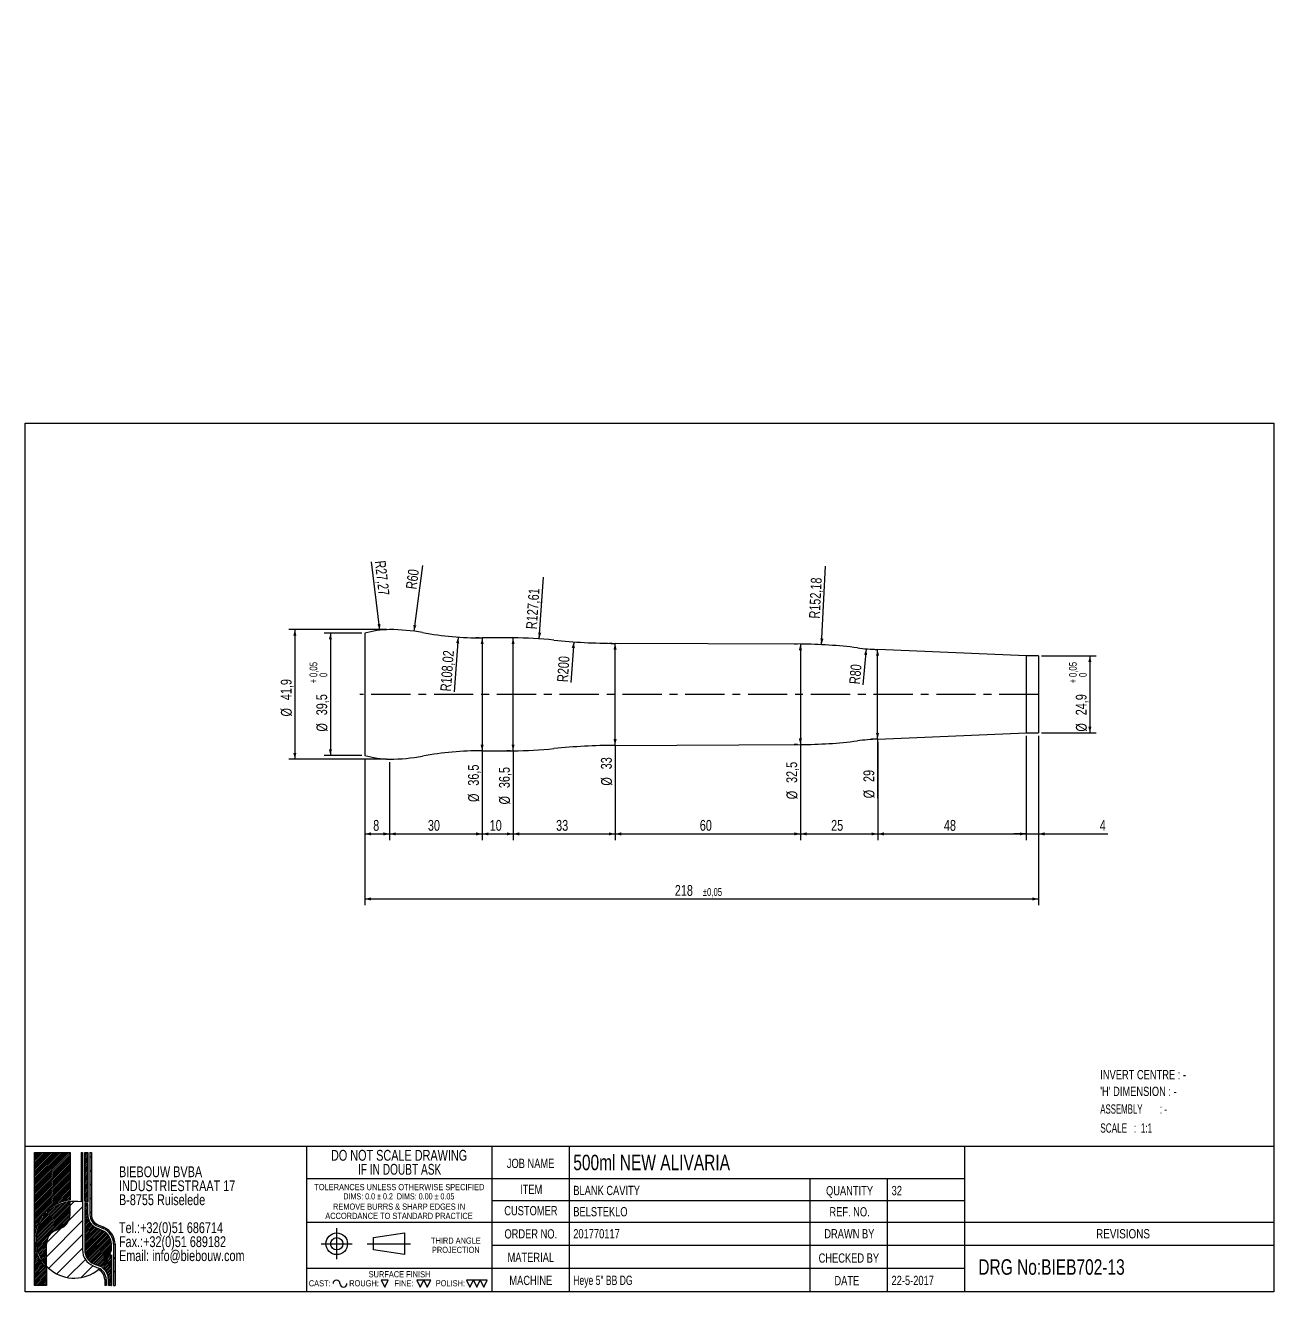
# Model space of a CAD drawing. Header units: millimetres. Extents: x 8 to 412, y 8 to 418.
import ezdxf

# ---------------------------------------------------------------- set-up
doc = ezdxf.new("R2010")
doc.units = ezdxf.units.MM
doc.linetypes.add('CENTERX2', pattern=[20.319999999999997, 12.7, -2.54, 2.54, -2.54])
for name, color, linetype in [('CENTERLINE', 4, 'CENTERX2'), ('DIMENSIONS', 2, 'Continuous'), ('HATCH', 3, 'Continuous'), ('TEXT', 2, 'Continuous')]:
    doc.layers.add(name, color=color, linetype=linetype)
doc.layers.add('OUTLINE', color=7, linetype='Continuous', lineweight=25)
doc.styles.add('SLDTEXTSTYLE0', font='TXT', dxfattribs={"width": 0.75})
doc.styles.add('SLDTEXTSTYLE1', font='TXT', dxfattribs={"width": 0.6911764705882353})
doc.styles.add('SLDTEXTSTYLE2', font='TXT', dxfattribs={"width": 0.7})
doc.styles.add('SLDTEXTSTYLE3', font='TXT', dxfattribs={"width": 0.7978723404255319})
doc.styles.add('SLDTEXTSTYLE4', font='TXT', dxfattribs={"width": 0.6923076923076923})
doc.styles.add('SLDTEXTSTYLE5', font='TXT', dxfattribs={"width": 0.6607142857142857})
doc.styles.add('SLDTEXTSTYLE6', font='TXT', dxfattribs={"width": 0.631578947368421})
doc.dimstyles.new('SLDDIMSTYLE0', dxfattribs={"dimtxt": 3.5, "dimasz": 2, "dimexe": 0, "dimexo": 0.0625, "dimgap": 0.875, "dimtad": 1, "dimrnd": 1e-09, "dimzin": 12, "dimdsep": 46, "dimtxsty": 'SLDTEXTSTYLE0', "dimsah": 1, "dimcen": 0.09, "dimadec": 0, "dimazin": 3, "dimtol": 1, "dimtp": 0.05, "dimtfac": 1, "dimtofl": 0, "dimtmove": 0, "dimatfit": 3, "dimfxl": 0, "dimfrac": 2, "dimtolj": 1, "dimarcsym": 0})
doc.dimstyles.new('SLDDIMSTYLE1', dxfattribs={"dimtxt": 3.5, "dimasz": 2, "dimexe": 0, "dimexo": 0.0625, "dimgap": 0.875, "dimtad": 1, "dimrnd": 1e-09, "dimzin": 12, "dimdsep": 46, "dimtxsty": 'SLDTEXTSTYLE0', "dimsah": 1, "dimcen": 0, "dimadec": 0, "dimazin": 3, "dimtfac": 1, "dimtofl": 0, "dimtmove": 0, "dimatfit": 3, "dimfxl": 0, "dimfrac": 2, "dimtolj": 1, "dimtzin": 12, "dimarcsym": 0})
doc.dimstyles.new('SLDDIMSTYLE2', dxfattribs={"dimtxt": 3.5, "dimasz": 2, "dimexe": 0, "dimexo": 0.0625, "dimgap": 0.875, "dimtad": 1, "dimrnd": 1e-09, "dimzin": 12, "dimdsep": 46, "dimtxsty": 'SLDTEXTSTYLE0', "dimsah": 1, "dimcen": 0.09, "dimadec": 0, "dimazin": 3, "dimtfac": 1, "dimtofl": 0, "dimtmove": 0, "dimatfit": 3, "dimfxl": 0, "dimfrac": 2, "dimtolj": 1, "dimtzin": 12, "dimarcsym": 0})
doc.dimstyles.new('SLDDIMSTYLE3', dxfattribs={"dimtxt": 3.5, "dimasz": 2, "dimexe": 0, "dimexo": 0.0625, "dimgap": 0.875, "dimtad": 1, "dimrnd": 1e-09, "dimzin": 12, "dimdsep": 46, "dimtxsty": 'SLDTEXTSTYLE0', "dimsah": 1, "dimcen": 0.09, "dimadec": 0, "dimazin": 3, "dimtfac": 1, "dimtmove": 0, "dimatfit": 0, "dimfxl": 0, "dimfrac": 2, "dimtolj": 1, "dimtzin": 12, "dimarcsym": 0})
doc.dimstyles.new('SLDDIMSTYLE4', dxfattribs={"dimtxt": 3.5, "dimasz": 2, "dimexe": 0, "dimexo": 0.0625, "dimgap": 0.875, "dimtad": 1, "dimrnd": 1e-09, "dimzin": 12, "dimdsep": 46, "dimtxsty": 'SLDTEXTSTYLE0', "dimsah": 1, "dimcen": 0.09, "dimadec": 0, "dimazin": 3, "dimtol": 1, "dimtp": 0.05, "dimtm": 0.05, "dimtfac": 1, "dimtofl": 0, "dimtmove": 0, "dimatfit": 3, "dimfxl": 0, "dimfrac": 2, "dimtolj": 1, "dimarcsym": 0})
doc.dimstyles.new('SLDDIMSTYLE5', dxfattribs={"dimtxt": 3.5, "dimasz": 2, "dimexe": 0, "dimexo": 0.0625, "dimgap": 0.875, "dimtad": 1, "dimrnd": 1e-09, "dimzin": 12, "dimdsep": 46, "dimtxsty": 'SLDTEXTSTYLE0', "dimsah": 1, "dimcen": 0, "dimadec": 0, "dimazin": 3, "dimtfac": 1, "dimtofl": 0, "dimtmove": 0, "dimatfit": 3, "dimfxl": 0, "dimfrac": 2, "dimtolj": 1, "dimtzin": 12, "dimarcsym": 0})
pattern_1 = [(45, (0, 0), (-0.280633003783411, 0.2806330037834111), [])]
pattern_2 = [(45.0000000000001, (0, 0), (-2.245064030267292, 2.245064030267284), [])]

# ---------------------------------------------------------------- blocks, each defined once
blk = doc.blocks.new('SW_NOTE_0')
at = {"layer": 'TEXT', "color": 0, "char_height": 3.5, "attachment_point": 1, "style": 'SLDTEXTSTYLE0'}
for s, insert in [('BIEBOUW BVBA', (0, 4.497652582159624)), ('INDUSTRIESTRAAT 17', (0, -0.02804194829763434)), ('B-8755 Ruiselede', (0, -4.553736478754892)), ('Tel.:+32(0)51 686714', (0, -13.60512553966941)), ('Fax.:+32(0)51 689182', (0, -18.13082007012667)), ('Email: info@biebouw.com', (0, -22.65651460058393))]:
    blk.add_mtext(s, dxfattribs=dict(at, insert=insert))
blk = doc.blocks.new('SW_NOTE_1')
at = {"layer": 'TEXT', "color": 0, "char_height": 2, "attachment_point": 2, "style": 'SLDTEXTSTYLE0'}
for s, insert in [('THIRD ANGLE', (8.34375000000001, 2.5700871898055)), ('PROJECTION', (8.329166397452347, -0.4299128362715322))]:
    blk.add_mtext(s, dxfattribs=dict(at, insert=insert))
blk = doc.blocks.new('SW_NOTE_2')
at = {"layer": 'TEXT', "color": 0, "char_height": 2, "attachment_point": 2, "style": 'SLDTEXTSTYLE0'}
for s, insert in [('REMOVE BURRS & SHARP EDGES IN', (21.78125, 2.570087189805503)), ('ACCORDANCE TO STANDARD PRACTICE', (21.7472258657217, -0.4299128362715288))]:
    blk.add_mtext(s, dxfattribs=dict(at, insert=insert))
blk = doc.blocks.new('SW_NOTE_3')
at = {"layer": 'TEXT', "color": 0, "char_height": 2, "attachment_point": 2}
for s, insert, style in [('TOLERANCES UNLESS OTHERWISE SPECIFIED', (27.09375, 2.570087189805503), 'SLDTEXTSTYLE0'), ('DIMS: 0.0 ± 0.2  DIMS: 0.00 ± 0.05', (26.93194648623468, -0.4299128362715288), 'SLDTEXTSTYLE1')]:
    blk.add_mtext(s, dxfattribs=dict(at, insert=insert, style=style))
blk = doc.blocks.new('SW_NOTE_4')
at = {"layer": 'TEXT', "color": 0, "char_height": 3.5, "attachment_point": 2}
for s, insert, style in [('DO NOT SCALE DRAWING', (28.71093750000001, 4.497652582159624), 'SLDTEXTSTYLE0'), ('IF IN DOUBT ASK', (28.89079850912093, -0.02804194829763434), 'SLDTEXTSTYLE2')]:
    blk.add_mtext(s, dxfattribs=dict(at, insert=insert, style=style))
blk = doc.blocks.new('_D')
at = {"layer": 'DIMENSIONS'}
for p, q in [((116.8672659694946, 221.0452952877427), (104.7406205000144, 221.0452952877427)), ((106.7406205000144, 221.0452952877427), (106.7406205000143, 181.5452952877427)), ((116.8672659694945, 181.5452952877427), (104.7406205000143, 181.5452952877427))]:
    blk.add_line(p, q, dxfattribs=at)
for points in [[(106.7406205000144, 221.0452952877427), (106.2406205000144, 219.0452952877427), (107.2406205000144, 219.0452952877427)], [(106.7406205000143, 181.5452952877427), (107.2406205000143, 183.5452952877427), (106.2406205000143, 183.5452952877427)]]:
    blk.add_solid(points, dxfattribs=at)
at = {"layer": 'DIMENSIONS', "attachment_point": 1, "rotation": 90.0000000000002, "style": 'SLDTEXTSTYLE0'}
for s, insert, char_height in [('0,05', (99.99225678403988, 206.8845140979434), 2.5), ('+', (99.99225678403988, 204.8636800841237), 2.5), ('0', (103.2248956013204, 206.8845140979434), 2.5), ('39,5', (102.1754112341526, 194.5192353100324), 3.5), ('%%c', (102.2288834108124, 189.2407979116583), 3.5)]:
    blk.add_mtext(s, dxfattribs=dict(at, insert=insert, char_height=char_height))
blk = doc.blocks.new('_D_1')
at = {"layer": 'DIMENSIONS'}
blk.add_line((122.6862029349653, 222.0591003503769), (120.0817185759343, 244.2311429312882), dxfattribs=at)
blk.add_solid([(122.6862029349653, 222.0591003503769), (122.9494587954393, 224.1037754717412), (121.9562874606239, 223.9871105682743)], dxfattribs=at)
at = {"layer": 'DIMENSIONS', "insert": (124.5567554303285, 244.7568122939923), "char_height": 3.5, "attachment_point": 1, "rotation": 276.6996634592391, "style": 'SLDTEXTSTYLE0'}
blk.add_mtext('R27,27', dxfattribs=at)
blk = doc.blocks.new('_D_2')
at = {"layer": 'DIMENSIONS'}
blk.add_line((133.8067467644671, 221.7176808520217), (136.6407984217996, 242.9467532846525), dxfattribs=at)
blk.add_solid([(133.8067467644671, 221.7176808520217), (134.5669993373352, 223.6339313642062), (133.5757929112639, 223.7662560441225)], dxfattribs=at)
at = {"layer": 'DIMENSIONS', "insert": (131.1110804396844, 235.6076843153356), "char_height": 3.5, "attachment_point": 1, "rotation": 82.3960525969595, "style": 'SLDTEXTSTYLE0'}
blk.add_mtext('R60', dxfattribs=at)
blk = doc.blocks.new('_D_3')
at = {"layer": 'DIMENSIONS'}
blk.add_line((148.0602076935625, 219.8277978333934), (146.7745726904983, 202.0865683555981), dxfattribs=at)
blk.add_solid([(148.0602076935625, 219.8277978333934), (147.4169625281957, 217.8691667662365), (148.4143471674891, 217.7968903433764)], dxfattribs=at)
at = {"layer": 'DIMENSIONS', "insert": (142.2754122833404, 202.4126042772394), "char_height": 3.5, "attachment_point": 1, "rotation": 85.85525204443185, "style": 'SLDTEXTSTYLE0'}
blk.add_mtext('R108,02', dxfattribs=at)
blk = doc.blocks.new('_D_4')
at = {"layer": 'DIMENSIONS'}
for p, q in [((124.8672659694946, 222.2452952877427), (93.23180538887463, 222.2452952877428)), ((95.23180538887463, 222.2452952877428), (95.23180538887443, 180.3452952877428)), ((124.8672659694944, 180.3452952877426), (93.23180538887443, 180.3452952877428))]:
    blk.add_line(p, q, dxfattribs=at)
for points in [[(95.23180538887463, 222.2452952877428), (94.73180538887462, 220.2452952877428), (95.73180538887462, 220.2452952877428)], [(95.23180538887443, 180.3452952877428), (95.73180538887445, 182.3452952877428), (94.73180538887445, 182.3452952877428)]]:
    blk.add_solid(points, dxfattribs=at)
at = {"layer": 'DIMENSIONS', "char_height": 3.5, "attachment_point": 1, "rotation": 90.00000000000016, "style": 'SLDTEXTSTYLE0'}
for s, insert in [('41,9', (90.66659612301278, 199.4088189908113)), ('%%c', (90.72006829967265, 194.1303815924372))]:
    blk.add_mtext(s, dxfattribs=dict(at, insert=insert))
blk = doc.blocks.new('_D_5')
at = {"layer": 'DIMENSIONS'}
for p, q in [((336.8672659694946, 213.745295287742), (354.5192482081842, 213.7452952877419)), ((352.5192482081842, 213.7452952877419), (352.5192482081841, 188.8452952877419)), ((336.8672659694944, 188.845295287742), (354.5192482081841, 188.8452952877419))]:
    blk.add_line(p, q, dxfattribs=at)
for points in [[(352.5192482081842, 213.7452952877419), (352.0192482081842, 211.7452952877419), (353.0192482081842, 211.7452952877419)], [(352.5192482081841, 188.8452952877419), (353.0192482081841, 190.8452952877419), (352.0192482081841, 190.8452952877419)]]:
    blk.add_solid(points, dxfattribs=at)
at = {"layer": 'DIMENSIONS', "attachment_point": 1, "rotation": 90.0000000000002, "style": 'SLDTEXTSTYLE0'}
for s, insert, char_height in [('0,05', (345.7708844922097, 206.8845140979425), 2.5), ('+', (345.7708844922097, 204.8636800841228), 2.5), ('0', (349.0035233094903, 206.8845140979425), 2.5), ('24,9', (347.9540389423225, 194.5192353100315), 3.5), ('%%c', (348.0075111189823, 189.2407979116575), 3.5)]:
    blk.add_mtext(s, dxfattribs=dict(at, insert=insert, char_height=char_height))
blk = doc.blocks.new('_D_6')
at = {"layer": 'DIMENSIONS'}
blk.add_line((265.7043108691407, 217.3631167076438), (266.9513292417808, 242.7338273681722), dxfattribs=at)
blk.add_solid([(265.7043108691407, 217.3631167076438), (266.3018932319634, 219.3361588561148), (265.3030990017626, 219.385251479976)], dxfattribs=at)
at = {"layer": 'DIMENSIONS', "insert": (261.6080025958869, 225.9182290747738), "char_height": 3.5, "attachment_point": 1, "rotation": 87.18606877216251, "style": 'SLDTEXTSTYLE0'}
blk.add_mtext('R152,18', dxfattribs=at)
blk = doc.blocks.new('_D_7')
at = {"layer": 'DIMENSIONS'}
for p, q in [((117.8672659694945, 180.5452952877427), (117.8672659694944, 154.133733561574)), ((125.8672659694944, 179.3452952877426), (125.8672659694944, 154.133733561574)), ((117.8672659694944, 156.133733561574), (125.8672659694944, 156.133733561574))]:
    blk.add_line(p, q, dxfattribs=at)
for points in [[(117.8672659694944, 156.133733561574), (119.8672659694944, 155.633733561574), (119.8672659694944, 156.633733561574)], [(125.8672659694944, 156.133733561574), (123.8672659694944, 156.633733561574), (123.8672659694944, 155.633733561574)]]:
    blk.add_solid(points, dxfattribs=at)
at = {"layer": 'DIMENSIONS', "insert": (120.5742103727346, 160.6454704761529), "char_height": 3.5, "attachment_point": 1, "style": 'SLDTEXTSTYLE0'}
blk.add_mtext('8', dxfattribs=at)
blk = doc.blocks.new('_D_8')
at = {"layer": 'DIMENSIONS'}
for p, q in [((198.8672659694944, 183.7952952877424), (198.8672659694944, 154.1337335615757)), ((258.8672659694944, 184.0452952877422), (258.8672659694944, 154.1337335615757)), ((198.8672659694944, 156.1337335615757), (258.8672659694944, 156.1337335615757))]:
    blk.add_line(p, q, dxfattribs=at)
for points in [[(198.8672659694944, 156.1337335615757), (200.8672659694944, 155.6337335615757), (200.8672659694944, 156.6337335615757)], [(258.8672659694944, 156.1337335615757), (256.8672659694944, 156.6337335615757), (256.8672659694944, 155.6337335615757)]]:
    blk.add_solid(points, dxfattribs=at)
at = {"layer": 'DIMENSIONS', "insert": (226.2811547759716, 160.6454704761546), "char_height": 3.5, "attachment_point": 1, "style": 'SLDTEXTSTYLE0'}
blk.add_mtext('60', dxfattribs=at)
blk = doc.blocks.new('_D_9')
at = {"layer": 'DIMENSIONS'}
for p, q in [((283.8672659694944, 185.7952952877421), (283.8672659694944, 154.1337335615757)), ((331.8672659694944, 187.845295287742), (331.8672659694944, 154.1337335615757)), ((283.8672659694944, 156.1337335615757), (331.8672659694944, 156.1337335615757))]:
    blk.add_line(p, q, dxfattribs=at)
for points in [[(283.8672659694944, 156.1337335615757), (285.8672659694944, 155.6337335615757), (285.8672659694944, 156.6337335615757)], [(331.8672659694944, 156.1337335615757), (329.8672659694944, 156.6337335615757), (329.8672659694944, 155.6337335615757)]]:
    blk.add_solid(points, dxfattribs=at)
at = {"layer": 'DIMENSIONS', "insert": (305.2811547759716, 160.6454704761546), "char_height": 3.5, "attachment_point": 1, "style": 'SLDTEXTSTYLE0'}
blk.add_mtext('48', dxfattribs=at)
blk = doc.blocks.new('_D_10')
at = {"layer": 'DIMENSIONS'}
for p, q in [((331.8672659694944, 187.845295287742), (331.8672659694943, 154.1337335615709)), ((335.8672659694944, 187.845295287742), (335.8672659694943, 154.1337335615708)), ((331.8672659694943, 156.1337335615709), (327.8672659694943, 156.1337335615709)), ((331.8672659694943, 156.1337335615709), (335.8672659694943, 156.1337335615708)), ((335.8672659694943, 156.1337335615708), (358.3043026408471, 156.1337335615707))]:
    blk.add_line(p, q, dxfattribs=at)
for points in [[(331.8672659694943, 156.1337335615709), (329.8672659694943, 156.6337335615709), (329.8672659694943, 155.6337335615709)], [(335.8672659694943, 156.1337335615708), (337.8672659694943, 155.6337335615708), (337.8672659694943, 156.6337335615708)]]:
    blk.add_solid(points, dxfattribs=at)
at = {"layer": 'DIMENSIONS', "insert": (355.7181914473243, 160.6454704761497), "char_height": 3.5, "attachment_point": 1, "style": 'SLDTEXTSTYLE0'}
blk.add_mtext('4', dxfattribs=at)
blk = doc.blocks.new('_D_11')
at = {"layer": 'DIMENSIONS'}
for p, q in [((335.8672659694944, 187.845295287742), (335.8672659694943, 133.0852952877387)), ((117.8672659694945, 180.5452952877426), (117.8672659694943, 133.0852952877395)), ((117.8672659694943, 135.0852952877395), (335.8672659694943, 135.0852952877387))]:
    blk.add_line(p, q, dxfattribs=at)
for points in [[(117.8672659694943, 135.0852952877395), (119.8672659694943, 134.5852952877395), (119.8672659694943, 135.5852952877395)], [(335.8672659694943, 135.0852952877387), (333.8672659694943, 135.5852952877387), (333.8672659694943, 134.5852952877387)]]:
    blk.add_solid(points, dxfattribs=at)
at = {"layer": 'DIMENSIONS', "attachment_point": 1, "style": 'SLDTEXTSTYLE0'}
for s, insert, char_height in [('218', (218.1940022557782, 139.597032202318), 3.5), ('±0,05', (227.2453913166928, 138.5857422470501), 2.5)]:
    blk.add_mtext(s, dxfattribs=dict(at, insert=insert, char_height=char_height))
blk = doc.blocks.new('_D_12')
at = {"layer": 'DIMENSIONS'}
for p, q in [((282.8672659694946, 215.7952952877422), (281.7964170345028, 215.7952952877422)), ((283.7964170345027, 186.7952952877421), (283.7964170345029, 215.7952952877422)), ((282.8672659694944, 186.7952952877421), (281.7964170345027, 186.7952952877421)), ((283.7964170345027, 186.7952952877421), (283.7964170345026, 167.6474876899682))]:
    blk.add_line(p, q, dxfattribs=at)
for points in [[(283.7964170345029, 215.7952952877422), (283.2964170345029, 213.7952952877422), (284.2964170345029, 213.7952952877422)], [(283.7964170345027, 186.7952952877421), (284.2964170345027, 188.7952952877421), (283.2964170345027, 188.7952952877421)]]:
    blk.add_solid(points, dxfattribs=at)
at = {"layer": 'DIMENSIONS', "char_height": 3.5, "attachment_point": 1, "rotation": 89.99999999999966, "style": 'SLDTEXTSTYLE0'}
for s, insert in [('29', (279.2312077686408, 172.9259250883423)), ('%%c', (279.2846799453006, 167.6474876899682))]:
    blk.add_mtext(s, dxfattribs=dict(at, insert=insert))
blk = doc.blocks.new('_D_13')
at = {"layer": 'DIMENSIONS'}
for p, q in [((154.8672659694946, 219.5452952877426), (153.8376633126474, 219.5452952877426)), ((155.8376633126474, 219.5452952877426), (155.8376633126472, 183.0452952877426)), ((154.8672659694944, 183.0452952877426), (153.8376633126472, 183.0452952877426)), ((155.8376633126472, 183.0452952877426), (155.8376633126472, 166.4607019132038))]:
    blk.add_line(p, q, dxfattribs=at)
for points in [[(155.8376633126474, 219.5452952877426), (155.3376633126474, 217.5452952877426), (156.3376633126474, 217.5452952877426)], [(155.8376633126472, 183.0452952877426), (156.3376633126472, 185.0452952877426), (155.3376633126472, 185.0452952877426)]]:
    blk.add_solid(points, dxfattribs=at)
at = {"layer": 'DIMENSIONS', "char_height": 3.5, "attachment_point": 1, "rotation": 90.0000000000002, "style": 'SLDTEXTSTYLE0'}
for s, insert in [('36,5', (151.2724540467855, 171.7391393115779)), ('%%c', (151.3259262234454, 166.4607019132038))]:
    blk.add_mtext(s, dxfattribs=dict(at, insert=insert))
blk = doc.blocks.new('_D_14')
at = {"layer": 'DIMENSIONS'}
for p, q in [((155.8672659694944, 182.0452952877426), (155.8672659694944, 154.1337335615757)), ((125.8672659694944, 179.3452952877426), (125.8672659694944, 154.1337335615757)), ((125.8672659694944, 156.1337335615757), (155.8672659694944, 156.1337335615757))]:
    blk.add_line(p, q, dxfattribs=at)
for points in [[(125.8672659694944, 156.1337335615757), (127.8672659694944, 155.6337335615757), (127.8672659694944, 156.6337335615757)], [(155.8672659694944, 156.1337335615757), (153.8672659694944, 156.6337335615757), (153.8672659694944, 155.6337335615757)]]:
    blk.add_solid(points, dxfattribs=at)
at = {"layer": 'DIMENSIONS', "insert": (138.2811547759716, 160.6454704761546), "char_height": 3.5, "attachment_point": 1, "style": 'SLDTEXTSTYLE0'}
blk.add_mtext('30', dxfattribs=at)
blk = doc.blocks.new('_D_15')
at = {"layer": 'DIMENSIONS'}
for p, q in [((155.8672659694944, 182.0452952877426), (155.8672659694944, 154.1337335615735)), ((165.8672659694945, 182.0452952877425), (165.8672659694944, 154.1337335615735)), ((155.8672659694944, 156.1337335615735), (165.8672659694944, 156.1337335615735))]:
    blk.add_line(p, q, dxfattribs=at)
for points in [[(155.8672659694944, 156.1337335615735), (157.8672659694944, 155.6337335615735), (157.8672659694944, 156.6337335615735)], [(165.8672659694944, 156.1337335615735), (163.8672659694944, 156.6337335615735), (163.8672659694944, 155.6337335615735)]]:
    blk.add_solid(points, dxfattribs=at)
at = {"layer": 'DIMENSIONS', "insert": (158.2811547759732, 160.6454704761524), "char_height": 3.5, "attachment_point": 1, "style": 'SLDTEXTSTYLE0'}
blk.add_mtext('10', dxfattribs=at)
blk = doc.blocks.new('_D_16')
at = {"layer": 'DIMENSIONS'}
for p, q in [((165.8672659694945, 182.0452952877425), (165.8672659694945, 154.1337335615757)), ((198.8672659694944, 183.7952952877424), (198.8672659694944, 154.1337335615757)), ((165.8672659694945, 156.1337335615757), (198.8672659694944, 156.1337335615757))]:
    blk.add_line(p, q, dxfattribs=at)
for points in [[(165.8672659694945, 156.1337335615757), (167.8672659694945, 155.6337335615757), (167.8672659694945, 156.6337335615757)], [(198.8672659694944, 156.1337335615757), (196.8672659694944, 156.6337335615757), (196.8672659694944, 155.6337335615757)]]:
    blk.add_solid(points, dxfattribs=at)
at = {"layer": 'DIMENSIONS', "insert": (179.7811547759716, 160.6454704761546), "char_height": 3.5, "attachment_point": 1, "style": 'SLDTEXTSTYLE0'}
blk.add_mtext('33', dxfattribs=at)
blk = doc.blocks.new('_D_17')
at = {"layer": 'DIMENSIONS'}
for p, q in [((283.8672659694944, 185.7952952877421), (283.8672659694944, 154.1337335615757)), ((258.8672659694944, 184.0452952877422), (258.8672659694944, 154.1337335615757)), ((258.8672659694944, 156.1337335615757), (283.8672659694944, 156.1337335615757))]:
    blk.add_line(p, q, dxfattribs=at)
for points in [[(258.8672659694944, 156.1337335615757), (260.8672659694944, 155.6337335615757), (260.8672659694944, 156.6337335615757)], [(283.8672659694944, 156.1337335615757), (281.8672659694944, 156.6337335615757), (281.8672659694944, 155.6337335615757)]]:
    blk.add_solid(points, dxfattribs=at)
at = {"layer": 'DIMENSIONS', "insert": (268.7811547759716, 160.6454704761546), "char_height": 3.5, "attachment_point": 1, "style": 'SLDTEXTSTYLE0'}
blk.add_mtext('25', dxfattribs=at)
blk = doc.blocks.new('_D_18')
at = {"layer": 'DIMENSIONS'}
for p, q in [((165.850155202466, 183.0452952877425), (165.8501552024661, 219.5452952877425)), ((164.8672659694945, 183.0452952877425), (163.850155202466, 183.0452952877425)), ((165.850155202466, 183.0452952877425), (165.8501552024659, 165.6714809665232))]:
    blk.add_line(p, q, dxfattribs=at)
for points in [[(165.8501552024661, 219.5452952877425), (165.3501552024661, 217.5452952877425), (166.3501552024661, 217.5452952877425)], [(165.850155202466, 183.0452952877425), (166.350155202466, 185.0452952877425), (165.350155202466, 185.0452952877425)]]:
    blk.add_solid(points, dxfattribs=at)
at = {"layer": 'DIMENSIONS', "char_height": 3.5, "attachment_point": 1, "rotation": 89.99999999999982, "style": 'SLDTEXTSTYLE0'}
for s, insert in [('36,5', (161.2849459366042, 170.9499183648973)), ('%%c', (161.3384181132641, 165.6714809665232))]:
    blk.add_mtext(s, dxfattribs=dict(at, insert=insert))
blk = doc.blocks.new('_D_19')
at = {"layer": 'DIMENSIONS'}
for p, q in [((197.8672659694946, 217.7952952877424), (196.8548674004186, 217.7952952877424)), ((198.8548674004185, 184.7952952877424), (198.8548674004186, 217.7952952877424)), ((197.8672659694944, 184.7952952877424), (196.8548674004185, 184.7952952877424)), ((198.8548674004185, 184.7952952877424), (198.8548674004184, 171.7566665923752))]:
    blk.add_line(p, q, dxfattribs=at)
for points in [[(198.8548674004186, 217.7952952877424), (198.3548674004186, 215.7952952877424), (199.3548674004186, 215.7952952877424)], [(198.8548674004185, 184.7952952877424), (199.3548674004185, 186.7952952877424), (198.3548674004185, 186.7952952877424)]]:
    blk.add_solid(points, dxfattribs=at)
at = {"layer": 'DIMENSIONS', "char_height": 3.5, "attachment_point": 1, "rotation": 89.99999999999967, "style": 'SLDTEXTSTYLE0'}
for s, insert in [('33', (194.2896581345567, 177.0351039907493)), ('%%c', (194.3431303112165, 171.7566665923753))]:
    blk.add_mtext(s, dxfattribs=dict(at, insert=insert))
blk = doc.blocks.new('_D_20')
at = {"layer": 'DIMENSIONS'}
for p, q in [((257.8672659694946, 217.5452952877422), (256.8415236886414, 217.5452952877422)), ((258.8415236886414, 217.5452952877422), (258.8415236886413, 185.0452952877422)), ((257.8672659694944, 185.0452952877422), (256.8415236886413, 185.0452952877422)), ((258.8415236886413, 185.0452952877422), (258.8415236886412, 167.340801870611))]:
    blk.add_line(p, q, dxfattribs=at)
for points in [[(258.8415236886414, 217.5452952877422), (258.3415236886414, 215.5452952877422), (259.3415236886414, 215.5452952877422)], [(258.8415236886413, 185.0452952877422), (259.3415236886413, 187.0452952877422), (258.3415236886413, 187.0452952877422)]]:
    blk.add_solid(points, dxfattribs=at)
at = {"layer": 'DIMENSIONS', "char_height": 3.5, "attachment_point": 1, "rotation": 90.0000000000002, "style": 'SLDTEXTSTYLE0'}
for s, insert in [('32,5', (254.2763144227796, 172.6192392689852)), ('%%c', (254.3297865994394, 167.3408018706111))]:
    blk.add_mtext(s, dxfattribs=dict(at, insert=insert))
blk = doc.blocks.new('_D_21')
at = {"layer": 'DIMENSIONS'}
blk.add_line((280.1215743105244, 216.0434214008389), (279.0719383825925, 204.3614721448199), dxfattribs=at)
blk.add_solid([(280.1215743105244, 216.0434214008389), (279.4445993118303, 214.0961913550705), (280.4405869802736, 214.0067007728343)], dxfattribs=at)
at = {"layer": 'DIMENSIONS', "insert": (274.5796890937208, 204.7651056607246), "char_height": 3.5, "attachment_point": 1, "rotation": 84.86569865336496, "style": 'SLDTEXTSTYLE0'}
blk.add_mtext('R80', dxfattribs=at)
blk = doc.blocks.new('_D_22')
at = {"layer": 'DIMENSIONS'}
blk.add_line((174.3369743520255, 219.2639037615115), (175.6655705297638, 239.2367892635638), dxfattribs=at)
blk.add_solid([(174.3369743520255, 219.2639037615115), (174.9686183941444, 221.2263068302147), (173.9708235333289, 221.2926801360703)], dxfattribs=at)
at = {"layer": 'DIMENSIONS', "insert": (170.0321631421492, 222.5161853983242), "char_height": 3.5, "attachment_point": 1, "rotation": 86.19429191868312, "style": 'SLDTEXTSTYLE0'}
blk.add_mtext('R127,61', dxfattribs=at)
blk = doc.blocks.new('_D_23')
at = {"layer": 'DIMENSIONS'}
blk.add_line((185.4974817111458, 218.2985175160935), (184.5574314293868, 205.0946934650899), dxfattribs=at)
blk.add_solid([(185.4974817111458, 218.2985175160935), (184.8567130033582, 216.339074875157), (185.8541882117739, 216.2680593233671)], dxfattribs=at)
at = {"layer": 'DIMENSIONS', "insert": (180.0573329459781, 205.415079349583), "char_height": 3.5, "attachment_point": 1, "rotation": 85.92768077298835, "style": 'SLDTEXTSTYLE0'}
blk.add_mtext('R200', dxfattribs=at)

msp = doc.modelspace()

# ---------------------------------------------------------------- hatches: boundary and pattern name
at = {"layer": 'HATCH'}
h = msp.add_hatch(dxfattribs=at)
h.set_pattern_fill('ANSI31', color=256, scale=0.125, style=0)
h.set_pattern_definition(pattern_1)
edge = h.paths.add_edge_path(flags=0)
edge.add_arc((23.89999999999992, 24.81111111111201), 12.89999999999979, 96.37937020844248, 180, ccw=False)
edge.add_line((22.46666666666652, 37.63123418211034), (22.46666666666652, 53.00000000000038))
edge.add_line((22.46666666666652, 53.00000000000038), (11.0000000000003, 53.0000000000009))
edge.add_line((11.0000000000003, 53.0000000000009), (11.0000000000003, 24.81111111111201))
h = msp.add_hatch(dxfattribs=at)
h.set_pattern_fill('LINE', color=256, angle=45.0000000000001, style=0)
h.set_pattern_definition(pattern_2)
edge = h.paths.add_edge_path(flags=0)
edge.add_line((26.04999999999968, 52.99999999999972), (26.04999999999968, 37.04586100386575))
edge.add_arc((23.89999999999992, 24.81111111111201), 12.42222222222082, 80.03323369975531, 96.62580956481882)
edge.add_line((22.46666666666759, 37.15036394480524), (22.46666666666759, 32.93333333333308))
edge.add_arc((17.6888888888896, 32.93333333333337), 4.77777777777799, 292.6198649480404, 359.9999999999966, ccw=False)
edge.add_line((19.52649572649652, 28.52307692307676), (17.76239316239375, 27.7880341880342))
edge.add_arc((19.60000000000017, 23.37777777777772), 4.777777777777617, 112.6198649480355, 180)
edge.add_line((14.82222222222262, 23.37777777777772), (14.82222222222262, 16.3313967553349))
edge.add_arc((23.89999999999992, 24.81111111111201), 12.42222222222082, 223.049079800242, 308.804006026696)
edge.add_arc((30.11111111111173, 11.91111111111045), 3.583333333333259, -9.094947017729282e-13, 63.95466943930148, ccw=False)
edge.add_line((33.69444444444499, 11.91111111111044), (33.69444444444499, 9.999999999999694))
edge.add_line((33.69444444444499, 9.999999999999694), (34.17222222222257, 9.999999999999694))
edge.add_line((34.17222222222257, 9.999999999999694), (34.17222222222257, 11.91111111111044))
edge.add_arc((30.11111111111173, 11.91111111111045), 4.061111111110832, 8.142219984546603e-13, 67.38013505196902)
edge.add_line((31.67307692307687, 15.65982905982837), (29.90897435897422, 16.39487179487114))
edge.add_arc((32.02222222222206, 21.46666666666652), 5.494444444445089, 179.9999999999946, 247.38013505196182, ccw=False)
edge.add_line((26.52777777777679, 21.46666666666697), (26.52777777777679, 52.99999999999972))
edge.add_line((26.52777777777679, 52.99999999999972), (26.04999999999968, 52.99999999999972))
h = msp.add_hatch(dxfattribs=at)
h.set_pattern_fill('ANSI31', color=256, scale=0.125, style=0)
h.set_pattern_definition(pattern_1)
edge = h.paths.add_edge_path(flags=0)
edge.add_arc((23.89999999999992, 24.81111111111201), 12.89999999999925, 70.52877936550652, 74.97388624088018, ccw=False)
edge.add_line((28.20000000000011, 36.97334774751981), (28.20000000000011, 53.00000000000038))
edge.add_line((28.20000000000011, 53.00000000000038), (27.24444444444407, 53.00000000000038))
edge.add_line((27.24444444444407, 53.00000000000038), (27.24444444444407, 37.27003126327632))
h = msp.add_hatch(dxfattribs=at)
h.set_pattern_fill('LINE', color=256, angle=45.0000000000001, style=0)
h.set_pattern_definition(pattern_2)
edge = h.paths.add_edge_path(flags=0)
edge.add_line((37.03888888888829, 10.00000000000023), (37.03888888888829, 23.37777777777772))
edge.add_arc((31.06666666666602, 23.37777777777772), 5.972222222222335, 0, 67.38013505196155)
edge.add_line((33.36367521367445, 28.89059829059848), (31.59957264957225, 29.62564102564125))
edge.add_arc((32.97777777777722, 32.93333333333326), 3.583333333332774, 180.0000000000091, 247.38013505196, ccw=False)
edge.add_line((29.39444444444467, 32.93333333333269), (29.39444444444467, 52.99999999999894))
edge.add_line((29.39444444444467, 52.99999999999894), (28.9166666666667, 52.99999999999894))
edge.add_line((28.9166666666667, 52.99999999999894), (28.9166666666667, 32.93333333333269))
edge.add_arc((32.97777777777722, 32.93333333333326), 4.061111111110744, 180.0000000000088, 247.3801350519551)
edge.add_line((31.41581196581111, 29.18461538461559), (33.17991452991376, 28.44957264957282))
edge.add_arc((31.06666666666602, 23.37777777777772), 5.494444444444536, -7.958078640513122e-13, 67.3801350519609, ccw=False)
edge.add_line((36.56111111111049, 23.37777777777772), (36.56111111111049, 10.00000000000023))
edge.add_line((36.56111111111049, 10.00000000000023), (37.03888888888829, 10.00000000000023))
h = msp.add_hatch(dxfattribs=at)
h.set_pattern_fill('ANSI31', color=256, scale=0.125, style=0)
h.set_pattern_definition(pattern_1)
edge = h.paths.add_edge_path(flags=0)
edge.add_line((22.46666666666759, 32.93333333333308), (22.46666666666759, 37.15036394480524))
edge.add_arc((23.89999999999992, 24.81111111111201), 12.42222222222082, 96.62580956481882, 223.049079800242)
edge.add_line((14.82222222222262, 16.3313967553349), (14.82222222222262, 23.37777777777772))
edge.add_arc((19.60000000000017, 23.37777777777772), 4.777777777777617, 112.61986494803469, 180, ccw=False)
edge.add_line((17.76239316239375, 27.7880341880342), (19.52649572649652, 28.52307692307676))
edge.add_arc((17.6888888888896, 32.93333333333337), 4.77777777777799, 292.6198649480412, 359.9999999999974)
h = msp.add_hatch(dxfattribs=at)
h.set_pattern_fill('ANSI31', color=256, scale=0.125, style=0)
h.set_pattern_definition(pattern_1)
edge = h.paths.add_edge_path(flags=0)
edge.add_line((28.20000000000011, 32.93333333333326), (28.20000000000011, 36.46536376575504))
edge.add_arc((23.89999999999992, 24.81111111111201), 12.42222222222142, 69.74775325781034, 74.38150172435162)
edge.add_line((27.24444444444407, 36.77465140219116), (27.24444444444407, 21.46666666666697))
edge.add_arc((32.02222222222206, 21.46666666666652), 4.777777777777787, 179.9999999999947, 247.3801350519655)
edge.add_line((30.18461538461569, 17.05641025641013), (31.94871794871878, 16.32136752136736))
edge.add_arc((30.11111111111173, 11.91111111111045), 4.77777777777832, 58.20753195097649, 67.38013505195869, ccw=False)
edge.add_arc((23.89999999999992, 24.81111111111201), 12.42222222222245, 314.6385798455307, 344.0576313943708)
edge.add_line((35.84444444444446, 21.39909530636341), (35.84444444444446, 23.37777777777772))
edge.add_arc((31.06666666666602, 23.37777777777772), 4.777777777778299, 0, 67.3801350519547)
edge.add_line((32.90427350427338, 27.78803418803433), (31.14017094017074, 28.52307692307666))
edge.add_arc((32.97777777777722, 32.93333333333326), 4.777777777777462, 180, 247.3801350519644, ccw=False)
h = msp.add_hatch(dxfattribs=at)
h.set_pattern_fill('ANSI31', color=256, scale=0.125, style=0)
h.set_pattern_definition(pattern_1)
edge = h.paths.add_edge_path(flags=0)
edge.add_arc((23.89999999999992, 24.81111111111201), 12.89999999999979, 180, 225.2750868450694, ccw=False)
edge.add_line((11.0000000000003, 24.81111111111201), (11.0000000000003, 10.00000000000074))
edge.add_line((11.0000000000003, 10.00000000000074), (14.82222222222262, 10.00000000000023))
edge.add_line((14.82222222222262, 10.00000000000023), (14.82222222222262, 15.64574419989162))
h = msp.add_hatch(dxfattribs=at)
h.set_pattern_fill('ANSI31', color=256, scale=0.125, style=0)
h.set_pattern_definition(pattern_1)
edge = h.paths.add_edge_path(flags=0)
edge.add_arc((23.89999999999992, 24.81111111111201), 12.90000000000028, 315.0375474160769, 337.80839343372287, ccw=False)
edge.add_arc((30.11111111111173, 11.91111111111045), 4.777777777777994, -7.958078640513122e-13, 52.378744813339324, ccw=False)
edge.add_line((34.88888888888971, 11.91111111111044), (34.88888888888971, 9.999999999999691))
edge.add_line((34.88888888888971, 9.999999999999691), (35.84444444444446, 10.00000000000023))
edge.add_line((35.84444444444446, 10.00000000000023), (35.84444444444446, 19.93871468701114))

# ---------------------------------------------------------------- linework, layer by layer
at = {"layer": 'CENTERLINE'}
msp.add_line((335.8672659694944, 201.295295287742), (116.2151296156724, 201.2952952877427), dxfattribs=at)
at = {"layer": 'OUTLINE'}
for p, q in [((8.000000000000007, 289), (412, 289)), ((8.000000000000007, 8.000000000000007), (8.000000000000007, 289)), ((412, 289), (412, 8.000000000000007)), ((117.8672712147033, 221.0452961967128), (117.8672712147033, 181.5452943787711)), ((165.8672641813552, 219.5452950195211), (155.8672588169371, 219.5452950195211)), ((258.867266386727, 217.5452946916955), (198.8672714531218, 217.795295198335)), ((331.8672657795047, 213.7452955589431), (283.8672648966109, 215.7952948705095)), ((335.8672659694945, 213.7452955589431), (331.8672657795047, 213.7452955589431)), ((331.8672657795047, 213.7452955589431), (331.8672657795047, 188.8452950165408)), ((335.8672659694945, 213.7452955589431), (335.8672659694945, 188.8452950165408)), ((283.8672648966109, 186.7952957049745), (331.8672657795047, 188.8452950165408)), ((331.8672657795047, 188.8452950165408), (335.8672659694945, 188.8452950165408)), ((198.8672714531218, 184.7952953771489), (258.867266386727, 185.0452958837884)), ((155.8672588169371, 183.0452955559629), (165.8672641813552, 183.0452955559629)), ((412, 55.00000000000016), (8.000000000000007, 55.00000000000016)), ((99.00000000000026, 55.00000000000016), (99.00000000000026, 8.000000000000451)), ((158.9999999999999, 55.00000000000016), (158.9999999999999, 8.000000000000451)), ((183.9999999999993, 55.00000000000016), (183.9999999999993, 8.000000000000451)), ((311.9999999999999, 8.000000000000451), (311.9999999999999, 55.00000000000016)), ((11.0000000000003, 52.99999999999986), (22.46666666666652, 53.00000000000038)), ((11.0000000000003, 10.00000000000075), (11.0000000000003, 52.99999999999986)), ((22.46666666666652, 53.00000000000038), (22.46666666666652, 37.63123418211034)), ((26.04999999999968, 52.99999999999972), (26.52777777777679, 52.99999999999972)), ((26.04999999999968, 52.99999999999972), (26.04999999999968, 37.04586100386575)), ((26.52777777777679, 52.99999999999972), (26.52777777777679, 21.46666666666697)), ((27.24444444444407, 53.00000000000038), (28.20000000000011, 53.00000000000038)), ((27.24444444444407, 37.27003126327632), (27.24444444444407, 53.00000000000038)), ((28.20000000000011, 53.00000000000038), (28.20000000000011, 36.97334774751981)), ((28.9166666666667, 52.99999999999894), (29.39444444444467, 52.99999999999894)), ((28.9166666666667, 52.99999999999894), (28.9166666666667, 32.93333333333268)), ((29.39444444444467, 52.99999999999894), (29.39444444444467, 32.93333333333268)), ((158.9999999999999, 44.50000000000021), (99.00000000000026, 44.50000000000021)), ((311.9999999999999, 44.50000000000021), (158.9999999999999, 44.50000000000021)), ((261.9999999999996, 8.000000000000451), (261.9999999999996, 44.50000000000021)), ((287.0000000000004, 8.000000000000451), (287, 44.50000000000021)), ((22.46666666666759, 32.93333333333308), (22.46666666666759, 37.15036394480524)), ((158.9999999999999, 37.49999999999964), (311.9999999999999, 37.49999999999964)), ((27.24444444444407, 36.77465140219116), (27.24444444444407, 21.46666666666697)), ((28.20000000000011, 32.93333333333326), (28.20000000000011, 36.46536376575504)), ((31.41581196581111, 29.18461538461559), (33.17991452991376, 28.44957264957282)), ((31.59957264957225, 29.62564102564125), (33.36367521367445, 28.89059829059848)), ((99.00000000000026, 30.49999999999997), (412, 30.49999999999997)), ((17.76239316239375, 27.7880341880342), (19.52649572649652, 28.52307692307676)), ((32.90427350427338, 27.78803418803433), (31.14017094017074, 28.52307692307665)), ((108.7756903829634, 18.50000000000041), (108.7756903829634, 28.50000000000019)), ((120.6745526674716, 25.50000000000008), (130.6745526674718, 27.00000000000014)), ((120.6745526674716, 21.50000000000007), (120.6745526674716, 25.50000000000008)), ((130.6745526674718, 27.00000000000014), (130.6745526674718, 20.00000000000002)), ((14.82222222222262, 16.3313967553349), (14.82222222222262, 23.37777777777772)), ((35.84444444444446, 21.39909530636341), (35.84444444444446, 23.37777777777772)), ((36.56111111111049, 23.37777777777772), (36.56111111111049, 10.00000000000023)), ((37.03888888888829, 23.37777777777772), (37.03888888888829, 10.00000000000023)), ((103.775690382963, 23.5000000000003), (113.7756903829633, 23.5000000000003)), ((118.6745526674713, 23.5000000000003), (132.6745526674716, 23.5000000000003)), ((130.6745526674718, 20.00000000000002), (120.6745526674716, 21.50000000000007)), ((158.9999999999999, 23.00000000000058), (311.9999999999999, 23.00000000000058)), ((311.9999999999999, 23.00000000000058), (412, 23.00000000000058)), ((29.90897435897422, 16.39487179487114), (31.67307692307687, 15.65982905982838)), ((30.18461538461569, 17.05641025641013), (31.94871794871878, 16.32136752136736)), ((35.84444444444446, 19.93871468701114), (35.84444444444446, 10.00000000000023)), ((14.82222222222262, 15.64574419989162), (14.82222222222262, 10.00000000000023)), ((311.9999999999999, 15.50000000000029), (99.00000000000026, 15.50000000000029)), ((14.82222222222262, 10.00000000000023), (11.0000000000003, 10.00000000000075)), ((33.69444444444499, 11.91111111111045), (33.69444444444499, 9.999999999999693)), ((34.17222222222257, 9.999999999999693), (33.69444444444499, 9.999999999999693)), ((34.17222222222257, 11.91111111111045), (34.17222222222257, 9.999999999999693)), ((34.88888888888971, 9.999999999999693), (34.88888888888971, 11.91111111111045)), ((35.84444444444446, 10.00000000000023), (34.88888888888971, 9.999999999999693)), ((36.56111111111049, 10.00000000000023), (37.03888888888829, 10.00000000000023)), ((125.4186458063629, 11.75000000000015), (123.1686458063633, 11.75000000000015)), ((123.1686458063633, 11.75000000000015), (124.2936458063638, 9.500000000000064)), ((124.2936458063638, 9.500000000000064), (125.4186458063629, 11.75000000000015)), ((136.9316093288405, 11.75000000000015), (134.6816093288408, 11.75000000000015)), ((134.6816093288408, 11.75000000000015), (135.8066093288413, 9.500000000000064)), ((135.8066093288413, 9.500000000000064), (136.9316093288405, 11.75000000000015)), ((139.181609328841, 11.75000000000015), (136.9316093288405, 11.75000000000015)), ((136.9316093288405, 11.75000000000015), (138.0566093288409, 9.500000000000064)), ((138.0566093288409, 9.500000000000064), (139.181609328841, 11.75000000000015)), ((152.9999999999996, 11.75000000000015), (150.75, 11.75000000000015)), ((150.75, 11.75000000000015), (151.875, 9.500000000000064)), ((151.875, 9.500000000000064), (152.9999999999996, 11.75000000000015)), ((155.2499999999997, 11.75000000000015), (152.9999999999996, 11.75000000000015)), ((152.9999999999996, 11.75000000000015), (154.1249999999997, 9.500000000000064)), ((154.1249999999997, 9.500000000000064), (155.2499999999997, 11.75000000000015)), ((157.4999999999998, 11.75000000000015), (155.2499999999997, 11.75000000000015)), ((155.2499999999997, 11.75000000000015), (156.3749999999998, 9.500000000000064)), ((156.3749999999998, 9.500000000000064), (157.4999999999998, 11.75000000000015)), ((412, 8.000000000000007), (8.000000000000007, 8.000000000000007))]:
    msp.add_line(p, q, dxfattribs=at)
for radius in [3.500000000000284, 1.999999999999787]:
    msp.add_circle((108.7756903829634, 23.5000000000003), radius, dxfattribs=at)
for centre, radius, start, end in [((125.8672659694945, 194.9786286210754), 27.26666666666654, 90, 107.0615312198964), ((125.8672659694945, 162.245295287742), 60.00000000000002, 79.71447088423135, 90), ((155.8672659694944, 327.5619619544062), 108.0166666666643, 259.7144708842322, 270.0000000000008), ((165.8672659694945, 91.93814549533577), 127.6071497924062, 84.07226213929752, 89.99999999999997), ((199.7005920691257, 417.7935591992361), 200, 264.0722621392983, 269.7612689669019), ((258.2331689209114, 65.36200362783495), 152.1846126896913, 82.81313181368982, 89.76126896690103), ((287.2808208894224, 295.7224348762987), 80.00000000000003, 262.8131318136906, 267.5544789056754), ((199.7005920691257, -15.20296862375228), 200, 90.2387310330989, 95.92773786070246), ((258.2331689209114, 337.228586947649), 152.1846126896913, 270.2387310330998, 277.186868186311), ((287.2808208894225, 106.8681556991852), 80.00000000000003, 92.44552109432546, 97.18686818631022), ((125.8672659694945, 207.6119619544084), 27.26666666666654, 252.9384687801044, 270.0000000000008), ((125.8672659694945, 240.3452952877419), 60.00000000000002, 270.0000000000008, 280.2855291157695), ((155.8672659694945, 75.02862862107762), 108.0166666666643, 90, 100.2855291157686), ((165.8672659694945, 310.6524450801481), 127.6071497924062, 270.0000000000008, 275.9277378607033), ((23.89999999999992, 24.81111111111201), 12.90000000000003, 96.37937020844332, 225.2750868450703), ((23.89999999999992, 24.81111111111201), 12.42222222222082, 80.03323369975531, 308.804006026696), ((23.89999999999992, 24.81111111111201), 12.8999999999993, 70.5287793655073, 74.97388624088094), ((17.6888888888896, 32.93333333333337), 4.777777777777992, 292.6198649480412, 359.9999999999974), ((23.89999999999992, 24.81111111111201), 12.42222222222159, 69.74775325781034, 74.38150172435162), ((32.97777777777722, 32.93333333333326), 4.777777777777822, 180, 247.3801350519653), ((32.97777777777722, 32.93333333333326), 4.06111111111097, 180.000000000009, 247.3801350519551), ((32.97777777777722, 32.93333333333326), 3.583333333333, 180.00000000001, 247.3801350519609), ((31.06666666666602, 23.37777777777772), 5.972222222222404, 0, 67.38013505196155), ((19.60000000000017, 23.37777777777772), 4.777777777777685, 112.6198649480355, 180), ((31.06666666666602, 23.37777777777772), 4.777777777778436, 0, 67.38013505195467), ((31.06666666666602, 23.37777777777772), 5.494444444444606, 0, 67.38013505196169), ((32.02222222222206, 21.46666666666652), 5.494444444445271, 179.9999999999954, 247.3801350519627), ((32.02222222222206, 21.46666666666652), 4.777777777777992, 179.9999999999947, 247.3801350519655), ((23.89999999999992, 24.81111111111201), 12.4222222222225, 314.6385798455306, 344.0576313943708), ((23.89999999999992, 24.81111111111201), 12.9000000000005, 315.0375474160778, 337.8083934337237), ((30.11111111111173, 11.91111111111045), 4.061111111110836, 0, 67.38013505196827), ((30.11111111111173, 11.91111111111045), 3.583333333333261, 0, 63.95466943930235), ((30.11111111111173, 11.91111111111045), 4.777777777778329, 58.20753195097727, 67.38013505195956), ((30.11111111111173, 11.91111111111045), 4.77777777777801, 0, 52.37874481334014), ((108.7083627971968, 10.62500000000011), 1.125000000000043, 0, 180), ((110.9583627971965, 10.62500000000011), 1.125000000000043, 180, 0)]:
    msp.add_arc(centre, radius, start, end, dxfattribs=at)

# ---------------------------------------------------------------- block references
at = {"layer": 'TEXT'}
for name, p in [('SW_NOTE_4', (100.2468611209744, 49.38226448464808)), ('SW_NOTE_0', (38.31160759143351, 44.05647200903429)), ('SW_NOTE_3', (101.9558864741677, 40.27512196689548)), ('SW_NOTE_2', (107.1794997065419, 33.953693395467)), ('SW_NOTE_1', (138.9888554330497, 22.95369339546699))]:
    msp.add_blockref(name, p, dxfattribs=at)

# ---------------------------------------------------------------- texts
for s, insert, char_height, attachment_point, style in [('INVERT CENTRE : -', (355.8858320410849, 79.73473918388605), 3, 1, 'SLDTEXTSTYLE0'), ("'H' DIMENSION : -", (355.8858320410848, 74.32380575351146), 3, 1, 'SLDTEXTSTYLE0'), ('ASSEMBLY        : -', (355.8858320410848, 68.60543368060368), 3, 1, 'SLDTEXTSTYLE6'), ('SCALE   :  1:1', (355.8858320410848, 62.4585307335178), 3, 1, 'SLDTEXTSTYLE5'), ('JOB NAME', (171.5194316118113, 51.01096898359113), 3, 2, 'SLDTEXTSTYLE0'), ('500ml NEW ALIVARIA', (185.3356476726978, 52.31634408613472), 5, 1, 'SLDTEXTSTYLE0'), ('ITEM', (171.7183895877651, 42.58459331334971), 3, 2, 'SLDTEXTSTYLE0'), ('BLANK CAVITY', (185.3356476726979, 42.25125969254811), 3, 1, 'SLDTEXTSTYLE0'), ('QUANTITY', (274.739223068869, 42.16498313193209), 3, 2, 'SLDTEXTSTYLE0'), ('32', (288.355178992993, 42.22288874440434), 3, 1, 'SLDTEXTSTYLE0'), ('CUSTOMER', (171.6152642204514, 35.70857547238034), 3, 2, 'SLDTEXTSTYLE0'), ('BELSTEKLO', (185.3356476726979, 35.37524185157877), 3, 1, 'SLDTEXTSTYLE0'), ('REF. NO.', (274.7547703088197, 35.35340462566546), 3, 2, 'SLDTEXTSTYLE0'), ('ORDER NO.', (171.5840147941461, 28.20788783192398), 3, 2, 'SLDTEXTSTYLE0'), ('201770117', (185.3285701968924, 28.25372100978859), 3, 1, 'SLDTEXTSTYLE0'), ('DRAWN BY', (274.6735199616227, 28.24386262555702), 3, 2, 'SLDTEXTSTYLE0'), ('REVISIONS', (363.253878740676, 28.24386262555702), 3, 2, 'SLDTEXTSTYLE3'), ('MATERIAL', (171.5913061409345, 20.58667235633873), 3, 2, 'SLDTEXTSTYLE0'), ('CHECKED BY', (274.5160753024359, 20.38182230631737), 3, 2, 'SLDTEXTSTYLE0'), ('DRG No:BIEB702-13', (316.4123628332072, 18.48178827602045), 5, 1, 'SLDTEXTSTYLE0'), ('SURFACE FINISH', (129.1010282843464, 14.63616514665305), 2, 2, 'SLDTEXTSTYLE0'), ('MACHINE', (171.5892237036576, 13.13695942547274), 3, 2, 'SLDTEXTSTYLE0'), ('Heye 5" BB DG', (185.3285701968923, 13.18279260333729), 3, 1, 'SLDTEXTSTYLE4'), ('DATE', (273.86978236707, 13.08876582317178), 3, 2, 'SLDTEXTSTYLE0'), ('22-5-2017', (288.3193237968932, 13.13459900103633), 3, 1, 'SLDTEXTSTYLE0'), ('CAST:', (99.74144781569869, 11.71938222873775), 2, 1, 'SLDTEXTSTYLE0'), ('ROUGH:', (112.8177506495297, 11.71938222873775), 2, 1, 'SLDTEXTSTYLE0'), ('FINE:', (127.472204460089, 11.71938222873775), 2, 1, 'SLDTEXTSTYLE0'), ('POLISH:', (140.8244601770985, 11.71938222873775), 2, 1, 'SLDTEXTSTYLE0')]:
    msp.add_mtext(s, dxfattribs=dict(at, insert=insert, char_height=char_height, attachment_point=attachment_point, style=style))

# ---------------------------------------------------------------- dimensions: what is measured, and where the dimension line sits
at = {"layer": 'DIMENSIONS'}
for center, mpoint, dimstyle, picture, middle in [((199.7005920691264, 417.7935591992366), (185.4974817111458, 218.2985175160935), 'SLDDIMSTYLE5', '_D_23', (184.9322350232103, 210.3590055607489)), ((155.8672659694949, 327.5619619544069), (148.0602076935625, 219.8277978333934), 'SLDDIMSTYLE1', '_D_3', (147.3886386971697, 210.5602964020193)), ((287.2808208894227, 295.7224348762989), (280.1215743105244, 216.0434214008389), 'SLDDIMSTYLE5', '_D_21', (279.4262586990753, 208.3047876547518)), ((125.8672659694945, 194.9786286210762), (122.6862029349653, 222.0591003503769), 'SLDDIMSTYLE1', '_D_1', (120.9153156856382, 237.1348043480587)), ((125.8672659694944, 162.2452952877427), (133.8067467644671, 221.7176808520217), 'SLDDIMSTYLE1', '_D_2', (136.1176817580254, 239.0281706902064)), ((258.233168920911, 65.36200362783524), (265.7043108691407, 217.3631167076438), 'SLDDIMSTYLE1', '_D_6', (266.5337573144575, 234.2380922471497)), ((165.8672659694941, 91.93814549533637), (174.3369743520255, 219.2639037615115), 'SLDDIMSTYLE5', '_D_22', (175.1013350445101, 230.7544547702912))]:
    dim = msp.add_radius_dim(center=center, mpoint=mpoint, dimstyle=dimstyle, dxfattribs=at)
    dim.commit()
    dim.dimension.update_dxf_attribs({"geometry": picture, "text_midpoint": middle, "dimtype": 164})
for base, p1, p2, dimstyle, picture, middle in [((95.23180538887442, 180.3452952877428), (125.8672659694946, 222.2452952877427), (125.8672659694944, 180.3452952877426), 'SLDDIMSTYLE2', '_D_4', (95.23180538887452, 201.2952952877428)), ((106.7406205000143, 181.5452952877427), (117.8672659694946, 221.0452952877427), (117.8672659694945, 181.5452952877427), 'SLDDIMSTYLE0', '_D', (106.7406205000143, 201.2952952877427)), ((155.8376633126472, 183.0452952877426), (155.8672659694946, 219.5452952877426), (155.8672659694944, 183.0452952877426), 'SLDDIMSTYLE2', '_D_13', (155.8376633126472, 173.6256156085094)), ((165.8501552024661, 219.5452952877425), (165.8672659694945, 183.0452952877425), (165.8672659694946, 219.5452952877425), 'SLDDIMSTYLE2', '_D_18', (165.8501552024659, 172.8363946618288)), ((198.8548674004186, 217.7952952877424), (198.8672659694944, 184.7952952877424), (198.8672659694946, 217.7952952877424), 'SLDDIMSTYLE2', '_D_19', (198.8548674004184, 176.9819967179157)), ((258.8415236886414, 185.0452952877422), (258.8672659694946, 217.5452952877422), (258.8672659694944, 185.0452952877422), 'SLDDIMSTYLE2', '_D_20', (258.8415236886413, 174.5057155659167)), ((283.7964170345029, 215.7952952877422), (283.8672659694944, 186.7952952877421), (283.8672659694946, 215.7952952877422), 'SLDDIMSTYLE2', '_D_12', (283.7964170345026, 172.8728178155087)), ((352.5192482081841, 188.8452952877419), (335.8672659694946, 213.745295287742), (335.8672659694944, 188.845295287742), 'SLDDIMSTYLE0', '_D_5', (352.5192482081842, 201.2952952877419))]:
    dim = msp.add_linear_dim(base=base, p1=p1, p2=p2, angle=90.0000000000002, text='%%c<>', dimstyle=dimstyle, dxfattribs=at)
    dim.commit()
    dim.dimension.update_dxf_attribs({"geometry": picture, "text_midpoint": middle, "dimtype": 160})
for base, p1, p2, dimstyle, picture, middle in [((335.8672659694943, 135.0852952877414), (117.8672659694945, 181.5452952877426), (335.8672659694944, 188.845295287742), 'SLDDIMSTYLE4', '_D_11', (226.8672659694943, 135.0852952877418)), ((331.8672659694944, 156.1337335615757), (283.8672659694944, 186.7952952877421), (331.8672659694944, 188.845295287742), 'SLDDIMSTYLE2', '_D_9', (307.8672659694945, 156.1337335615757)), ((335.8672659694943, 156.1337335615749), (331.8672659694944, 188.845295287742), (335.8672659694944, 188.845295287742), 'SLDDIMSTYLE3', '_D_10', (357.0112470440842, 156.1337335615748)), ((198.8672659694944, 156.1337335615757), (165.8672659694945, 183.0452952877425), (198.8672659694944, 184.7952952877424), 'SLDDIMSTYLE2', '_D_16', (182.3672659694944, 156.1337335615757)), ((258.8672659694944, 156.1337335615757), (198.8672659694944, 184.7952952877424), (258.8672659694944, 185.0452952877422), 'SLDDIMSTYLE2', '_D_8', (228.8672659694944, 156.1337335615757)), ((283.8672659694944, 156.1337335615757), (258.8672659694944, 185.0452952877422), (283.8672659694944, 186.7952952877421), 'SLDDIMSTYLE2', '_D_17', (271.3672659694944, 156.1337335615757)), ((125.8672659694944, 156.1337335615756), (117.8672659694945, 181.5452952877427), (125.8672659694944, 180.3452952877426), 'SLDDIMSTYLE2', '_D_7', (121.8672659694944, 156.1337335615756)), ((155.8672659694944, 156.1337335615757), (125.8672659694944, 180.3452952877426), (155.8672659694944, 183.0452952877426), 'SLDDIMSTYLE2', '_D_14', (140.8672659694944, 156.1337335615757)), ((165.8672659694944, 156.1337335615755), (155.8672659694944, 183.0452952877426), (165.8672659694945, 183.0452952877425), 'SLDDIMSTYLE2', '_D_15', (160.8672659694944, 156.1337335615755))]:
    dim = msp.add_linear_dim(base=base, p1=p1, p2=p2, dimstyle=dimstyle, dxfattribs=at)
    dim.commit()
    dim.dimension.update_dxf_attribs({"geometry": picture, "text_midpoint": middle, "dimtype": 160})

doc.saveas('drawing.dxf')
